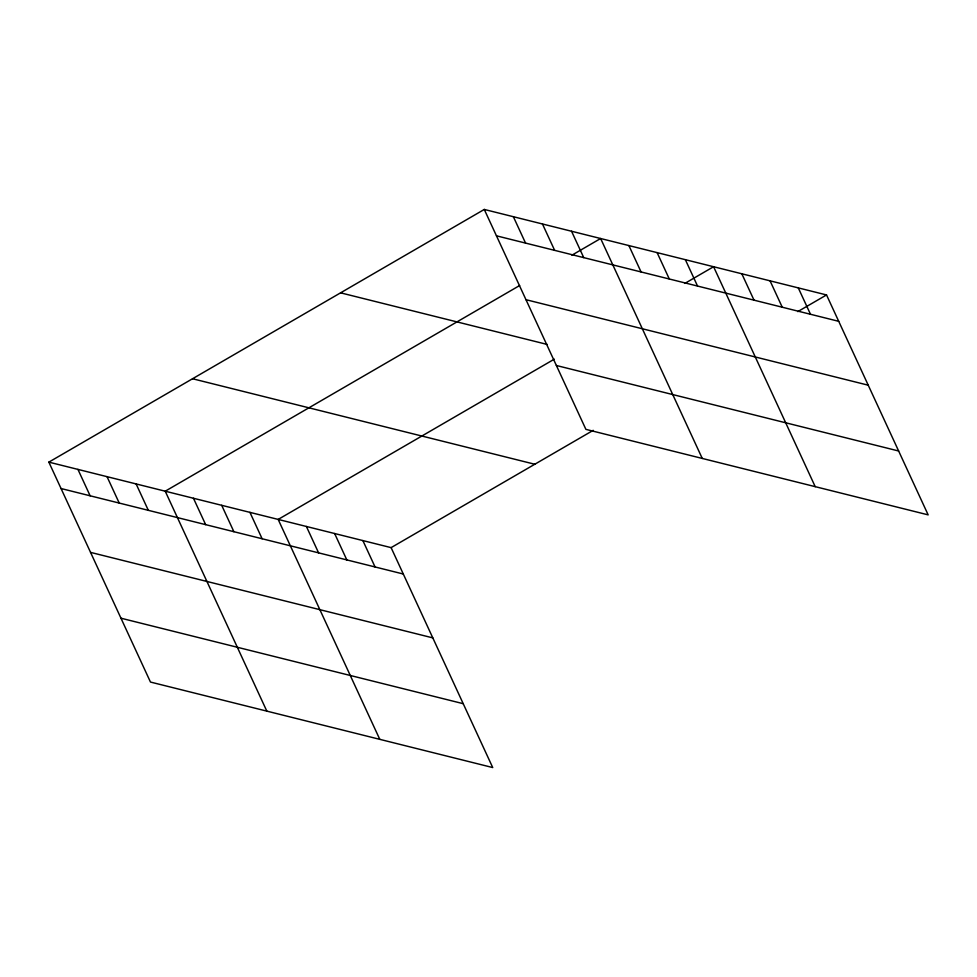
<?xml version="1.0" encoding="UTF-8"?>
<svg xmlns="http://www.w3.org/2000/svg" width="977" height="977" viewBox="0 0 977 977"><rect width="100%" height="100%" fill="white"/><g stroke="black" fill="none" stroke-linecap="round" stroke-linejoin="round"><path stroke-width="1.47" d="M48.85 462.133L391.105 547.633L492.726 767.556L150.47 682.056L48.85 462.133L484.274 209.444L826.53 294.944L928.15 514.867L585.895 429.367L484.274 209.444M519.654 285.516L165.223 491.199L266.831 711.134M571.899 255.192L600.635 238.51L702.255 458.433M554.313 359.157L278.164 519.422L379.784 739.345M684.853 283.403L713.589 266.721L815.209 486.656M391.105 547.633L593.234 430.332M797.794 311.614L826.53 294.944M496.463 235.823L838.718 321.323M525.98 299.695L868.235 385.194M340.582 292.831L547.303 344.466M556.377 365.496L898.632 450.995M192.542 378.746L534.798 464.246M61.038 488.524L403.293 574.012M90.556 552.384L432.811 637.883M120.953 618.197L463.22 703.684M798.294 287.885L810.483 314.264M770.059 280.826L782.247 307.218M741.824 273.78L754.012 300.159M685.353 259.674L697.541 286.053M657.118 252.616L669.306 279.007M628.883 245.569L641.071 271.948M571.545 231.244L583.745 257.623M542.455 223.977L554.643 250.356M513.365 216.711L525.553 243.09M362.87 540.574L375.058 566.965M334.635 533.527L346.823 559.906M306.399 526.469L318.587 552.86M249.929 512.363L262.117 538.742M221.694 505.317L233.882 531.696M193.458 498.258L205.646 524.637M136.121 483.933L148.321 510.324M107.03 476.666L119.218 503.057M77.94 469.4L90.128 495.791"/></g></svg>
